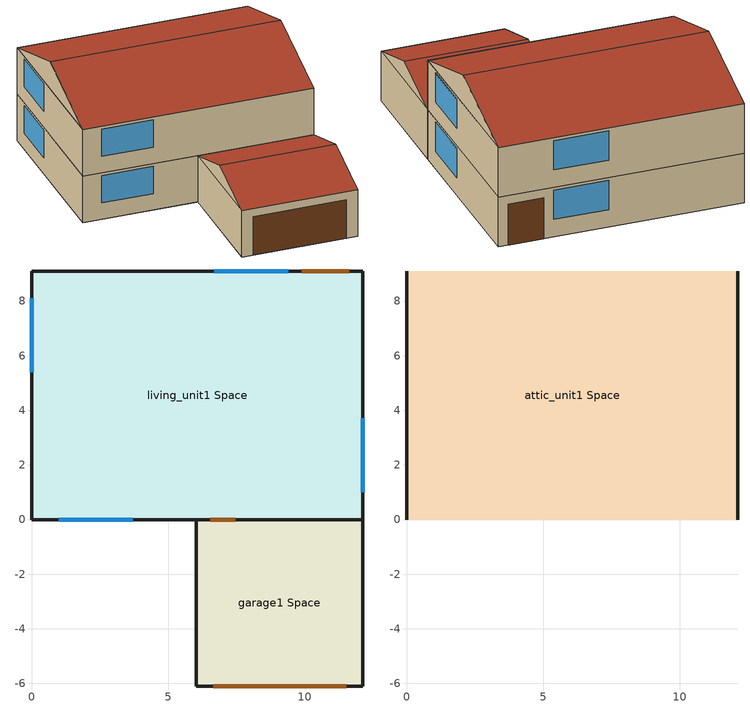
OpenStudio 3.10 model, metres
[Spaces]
living_unit1 Space
 floor adiabatic (Interior Floor): 12.13,9.1 12.13,0 0,0 0,9.1 z2.6
 floor ground (Interior Floor): 12.13,9.1 12.13,0 0,0 0,9.1 z0.01
 wall outside (Exterior Wall): 12.13,9.1 0,9.1 0,0 12.13,0 12.13,9.1 z2.6:5.19; 12.13,0 12.13,9.1 0,9.1 0,0 6.04,0 z0.01:2.6
 wall to garage1 Space (Exterior Wall): 6.04,0 12.13,0 z0.01:2.6
 window (Exterior Window): 0,8.1 0,5.39 / 1,0 3.71,0 / 9.39,9.1 6.68,9.1 / 12.13,1 12.13,3.71 z0.92:2.45; 0,8.1 0,5.39 / 12.13,1 12.13,3.71 / 9.39,9.1 6.68,9.1 / 1,0 3.71,0 z3.52:5.04
 door inside (Exterior Door): 6.54,0 7.45,0 z0.01:2.14
 door (Exterior Door): 11.63,9.1 9.89,9.1 z0.01:2.14
garage1 Space
 floor ground (Interior Floor): 12.13,0 12.13,-6.1 6.04,-6.1 6.04,0 z0.01
 wall outside (Gable_end): 6.04,0 6.04,-6.1 12.13,-6.1 12.13,0 z0.01:2.6; 12.13,-3.05,3.61 12.13,-6.1,2.6 12.13,0,2.6; 6.04,-3.05,3.61 6.04,0,2.6 6.04,-6.1,2.6
 door (Exterior Door): 6.65,-6.1 11.52,-6.1 z0.01:2.14
 roof outside (Exterior Roof): 6.04,-3.05,3.61 6.04,-6.1,2.6 12.13,-6.1,2.6 12.13,-3.05,3.61; 12.13,-3.05,3.61 12.13,0,2.6 6.04,0,2.6 6.04,-3.05,3.61
attic_unit1 Space
 floor to living_unit1 Space: 0,0 0,9.1 12.13,9.1 12.13,0 z5.19
 wall outside (Gable_end): 12.13,4.55,6.7 12.13,0,5.19 12.13,9.1,5.19; 0,4.55,6.7 0,9.1,5.19 0,0,5.19
 roof outside (Exterior Roof): 0,4.55,6.7 0,0,5.19 12.13,0,5.19 12.13,4.55,6.7; 12.13,4.55,6.7 12.13,9.1,5.19 0,9.1,5.19 0,4.55,6.7
shading: 12.15,1 12.15,3.71 12.13,3.71 12.13,1 z2.45; 12.15,1 12.15,3.71 12.13,3.71 12.13,1 z5.04
[Site]
Brussels Natl AP BEL: Latitude {deg}=50.901; Longitude {deg}=4.484; Time Zone {hr}=1; Elevation {m}=56; Terrain=Suburbs
[Building]
US+SF+CZ4C+hp+slab+IECC_2024: North Axis {deg}=0
[SizingPeriod:DesignDay] Barometric Pressure {Pa}=101217; Rain Indicator=No; Snow Indicator=No; Daylight Saving Time Indicator=No; Humidity Condition Type=Wetbulb; Solar Model Indicator=ASHRAEClearSky
Name | Maximum Dry-Bulb Temperature {C} | Daily Dry-Bulb Temperature Range {deltaC} | Wind Speed {m/s} | Wind Direction {deg} | Sky Clearness | Day of Month | Month | Day Type | Wetbulb or DewPoint at Maximum Dry-Bulb {C}
Brussels Annual Cooling 1% Condns DB=>MWB | 29.6 | 10.7 | 3.5 | 240 | 1 | 27 | 7 | SummerDesignDay | 20.5
Brussels Annual Heating 99.6% Condns DB | -6.8 | 0 | 3.7 | 220 | 0 | 15 | 1 | WinterDesignDay | -7.7
[ClimateZones]
Climate Zone Institution Name 1=ASHRAE; Climate Zone Document Name 1=ANSI/ASHRAE Standard 169; Climate Zone Document Year 1=2006; Climate Zone Institution Name 2=CEC; Climate Zone Document Name 2=California Climate Zone Descriptions; Climate Zone Document Year 2=1995
[Material:AirGap]
Air_4_in_vert: Thermal Resistance {m2-K/W}=0.158499
[Construction]
Exterior Wall: syn_stucco, sheathing_consol_layer, OSB_7/16in, wall_consol_layer, Drywall_1/2in
InteriorFurnishings: Std Wood 6inch
Interior Floor: Plywood_3/4in, Carpet_n_pad
Exterior Roof: Asphalt_shingle, OSB_1/2in
Exterior Window: Glass
Exterior Door: door_const
Gable_end: cement_stucco, Bldg_paper_felt, OSB_5/8in, Air_4_in_vert, Drywall_1/2in
[Material]
Name | Roughness | Thickness {m} | Conductivity {W/m-K} | Density {kg/m3} | Specific Heat {J/kg-K} | Thermal Absorptance | Solar Absorptance | Visible Absorptance
syn_stucco | MediumSmooth | 0.003048 | 0.0865 | 400 | 878.64 | 0.7
sheathing_consol_layer | Rough | 0.031115 | 0.035329 | 20.1 | 1465.415
OSB_7/16in | MediumSmooth | 0.0111125 | 0.1163 | 544.627 | 1213.36
wall_consol_layer | Rough | 0.1397 | 0.057165 | 120.801 | 1036.26
Drywall_1/2in | MediumSmooth | 0.0127 | 0.16009 | 800.923 | 1087.84
OSB_5/8in | MediumSmooth | 0.015875 | 0.1163 | 544.627 | 1213.36
Asphalt_shingle | MediumRough | 0.00633985 | 0.08186 | 1121.29 | 1255.2 | 0.9 | 0.75
cement_stucco | MediumSmooth | 0.01905 | 0.721 | 1865.58 | 878.64
Plywood_3/4in | Rough | 0.01905 | 0.115458 | 544.68 | 674.54 | 0.9 | 0.7 | 0.7
Carpet_n_pad | MediumSmooth | 0.0254001 | 0.0601314 | 32.0369 | 836.8 | 0.9 | 0.7 | 0.7
OSB_1/2in | MediumSmooth | 0.0127 | 0.1163 | 544.627 | 1213.36 | 0.9 | 0.7 | 0.7
door_const | Smooth | 0.0452888 | 0.0720096 | 512.64 | 767.58
Std Wood 6inch | MediumSmooth | 0.15 | 0.12 | 540 | 1210 | 0.9 | 0.7 | 0.7
[Material:NoMass]
Bldg_paper_felt: Roughness=Smooth; Thermal Resistance {m2-K/W}=0.0105666
[WindowMaterial:SimpleGlazingSystem]
Glass: U-Factor {W/m2-K}=1.590008; Solar Heat Gain Coefficient=0.3344; Visible Transmittance=0.88
[ThermalZone] Multiplier=1; Use Ideal Air Loads=No
Name | Thermostat
living_unit1 | thermostat_living Dual SP Control
garage1; attic_unit1
[Sizing:Zone] Zone Cooling Design Supply Air Temperature Input Method=SupplyAirTemperature; Zone Cooling Design Supply Air Temperature Difference {deltaC}=11.11; Zone Heating Design Supply Air Temperature Input Method=SupplyAirTemperature; Zone Heating Design Supply Air Temperature Difference {deltaC}=11.11; Zone Cooling Design Supply Air Humidity Ratio {kg-H2O/kg-air}=0.0085; Zone Heating Design Supply Air Humidity Ratio {kg-H2O/kg-air}=0.008; Cooling Design Air Flow Method=DesignDay; Heating Design Air Flow Method=DesignDay; Account for Dedicated Outdoor Air System=No; Dedicated Outdoor Air Low Setpoint Temperature for Design {C}=autosize; Dedicated Outdoor Air High Setpoint Temperature for Design {C}=autosize; Zone Cooling Design Supply Air Humidity Ratio Difference {kgWater/kgDryAir}=0.005; Zone Humidification Design Supply Air Humidity Ratio Difference {kgWater/kgDryAir}=0.005; Sizing Option=Coincident
Name | Zone Cooling Design Supply Air Temperature {C} | Zone Heating Design Supply Air Temperature {C} | Cooling Minimum Air Flow per Zone Floor Area {m3/s-m2} | Heating Maximum Air Flow per Zone Floor Area {m3/s-m2} | Heating Maximum Air Flow {m3/s} | Heating Maximum Air Flow Fraction | Dedicated Outdoor Air System Control Strategy | Zone Load Sizing Method | Zone Latent Cooling Design Supply Air Humidity Ratio Input Method | Zone Latent Heating Design Supply Air Humidity Ratio Input Method
living_unit1 | 12 | 32.22 | 0.000762 | 0.002032 | 0.141576 | 0.3
garage1; attic_unit1 | 14 | 40 |  |  |  |  | NeutralSupplyAir | Sensible Load Only No Latent Load | HumidityRatioDifference | HumidityRatioDifference
[Space]
Name | Thermal Zone | Design Specification Outdoor Air Object
living_unit1 Space | living_unit1 | SZ_DSOA_living_unit1
garage1 Space | garage1
attic_unit1 Space | attic_unit1
[ThermostatSetpoint:DualSetpoint]
thermostat_living Dual SP Control: Heating Setpoint Temperature Schedule=heating_sch; Cooling Setpoint Temperature Schedule=cooling_sch
[InternalMass:Definition]
Internalmass_unit1 Definition: Construction=InteriorFurnishings; Design Level Calculation Method=SurfaceArea; Surface Area {m2}=9.89591
[InternalMass]
Internalmass_unit1: Internal Mass Definition=Internalmass_unit1 Definition; Space or SpaceType=living_unit1 Space; Multiplier=1
[ElectricEquipment:Definition] Design Level Calculation Method=EquipmentLevel
Name | Design Level {W} | Fraction Latent | Fraction Radiant | Fraction Lost
refrigerator1 Definition | 84.3882 | 0 | 1 | 0
dishwasher1 Definition | 37.141 | 0.15 | 0.6 | 0.25
clotheswasher1 Definition | 12.6932 | 0 | 0.8 | 0.2
electric_dryer1 Definition | 213.065 | 0.05 | 0.15 | 0.8
electric_range1 Definition | 248.154 | 0.3 | 0.4 | 0.3
television1 Definition | 0 | 0 | 1 | 0
electric_mels1 Definition | 567.464 | 0.06 | 0.69 | 0.25
IECC_Adj1 Definition | 340.847 | 0.062439 | 0.411909 | 0.251045
[ElectricEquipment] Space or SpaceType=living_unit1 Space
Name | Electric Equipment Definition | Schedule
refrigerator1 | refrigerator1 Definition | Refrigerator
dishwasher1 | dishwasher1 Definition | Dishwasher_equip_sch
clotheswasher1 | clotheswasher1 Definition | ClothesWasher_equip_sch
electric_dryer1 | electric_dryer1 Definition | ClothesDryer
electric_range1 | electric_range1 Definition | CookingRange
television1 | television1 Definition | InteriorLighting
electric_mels1 | electric_mels1 Definition | MiscPlugLoad
IECC_Adj1 | IECC_Adj1 Definition | MiscPlugLoad
[People:Definition]
people_unit1 Definition: Number of People Calculation Method=People; Number of People {people}=3; Fraction Radiant=0; Enable ASHRAE 55 Comfort Warnings=No; Mean Radiant Temperature Calculation Type=EnclosureAveraged
[People]
people_unit1: People Definition=people_unit1 Definition; Space or SpaceType=living_unit1 Space; Number of People Schedule=Occupancy; Activity Level Schedule=activity_sch; Multiplier=1
[Lights:Definition] Design Level Calculation Method=LightingLevel; Fraction Radiant=0.6; Fraction Visible=0.2; Return Air Fraction=0
Name | Lighting Level {W}
Living Hardwired Lighting1 Definition | 232.336
Living Plug-in Lighting1 Definition | 105.654
[Lights] Space or SpaceType=living_unit1 Space; Schedule=InteriorLightingHE; Fraction Replaceable=0
Name | Lights Definition
Living Hardwired Lighting1 | Living Hardwired Lighting1 Definition
Living Plug-in Lighting1 | Living Plug-in Lighting1 Definition
[Exterior:Lights:Definition]
Name | Design Level {W}
Exterior-Lights_unit1 Definition | 43.2425
Garage-Lights_unit1 Definition | 7.16295
[Exterior:Lights]
Name | Exterior Lights Definition | Schedule
Exterior-Lights_unit1 | Exterior-Lights_unit1 Definition | ExteriorLighting
Garage-Lights_unit1 | Garage-Lights_unit1 Definition | InteriorLightingHE
[DesignSpecification:OutdoorAir]
SZ_DSOA_living_unit1: Outdoor Air Flow Rate {m3/s}=0.0283168
[AirTerminal:SingleDuct:ConstantVolume:NoReheat]
ZoneDirectAir_unit1: Availability Schedule=always_avail; Maximum Air Flow Rate {m3/s}=autosize
[Schedule:Day]
Schedule Day 1; Schedule Day 2; Schedule Day 3; Schedule Day 6; Schedule Day 7; Schedule Day 8; Schedule Day 9; Schedule Day 12; Schedule Day 13; Schedule Day 14: 24, 0, 0
OccupancyDay 1: 1, 0, 1, 2, 0, 1, 3, 0, 1, 4, 0, 1, 5, 0, 1, 6, 0, 1, 7, 0, 1, 8, 0, 0.8831, 9, 0, 0.40861, 10, 0, 0.24189, 11, 0, 0.24189, 12, 0, 0.24189, 13, 0, 0.24189, 14, 0, 0.24189, 15, 0, 0.24189, 16, 0, 0.24189, 17, 0, 0.29498, 18, 0, 0.5531, 19, 0, 0.89693, 20, 0, 0.89693, 21, 0, 0.89693, 22, 0, 1, 23, 0, 1, 24, 0, 1
LightingDay 1: 1, 0, 0.0625, 2, 0, 0.0625, 3, 0, 0.0625, 4, 0, 0.0625, 5, 0, 0.1875, 6, 0, 0.390625, 7, 0, 0.4375, 8, 0, 0.390625, 9, 0, 0.171875, 10, 0, 0.117188, 11, 0, 0.117188, 12, 0, 0.117188, 13, 0, 0.117188, 14, 0, 0.117188, 15, 0, 0.117188, 16, 0, 0.203125, 17, 0, 0.4375, 18, 0, 0.609375, 19, 0, 0.820312, 20, 0, 0.984375, 21, 0, 1, 22, 0, 0.6875, 23, 0, 0.382812, 24, 0, 0.15625
LightingDay_EELighting 1: 1, 0, 0.06875, 2, 0, 0.06875, 3, 0, 0.06875, 4, 0, 0.06875, 5, 0, 0.20625, 6, 0, 0.429688, 7, 0, 0.48125, 8, 0, 0.429688, 9, 0, 0.189062, 10, 0, 0.128906, 11, 0, 0.128906, 12, 0, 0.128906, 13, 0, 0.128906, 14, 0, 0.128906, 15, 0, 0.128906, 16, 0, 0.223438, 17, 0, 0.48125, 18, 0, 0.670312, 19, 0, 0.902344, 20, 0, 1, 21, 0, 1, 22, 0, 0.75625, 23, 0, 0.421094, 24, 0, 0.171875
ExteriorLightingDay 1: 1, 0, 1, 2, 0, 1, 3, 0, 1, 4, 0, 1, 5, 0, 1, 6, 0, 1, 7, 0, 0, 8, 0, 0, 9, 0, 0, 10, 0, 0, 11, 0, 0, 12, 0, 0, 13, 0, 0, 14, 0, 0, 15, 0, 0, 16, 0, 0, 17, 0, 0, 18, 0, 0, 19, 0, 1, 20, 0, 1, 21, 0, 1, 22, 0, 1, 23, 0, 1, 24, 0, 1
RefrigeratorDay 1: 1, 0, 0.8, 2, 0, 0.782696, 3, 0, 0.765594, 4, 0, 0.742857, 5, 0, 0.731388, 6, 0, 0.731388, 7, 0, 0.75996, 8, 0, 0.8, 9, 0, 0.817103, 10, 0, 0.828571, 11, 0, 0.8, 12, 0, 0.8, 13, 0, 0.839839, 14, 0, 0.839839, 15, 0, 0.828571, 16, 0, 0.839839, 17, 0, 0.885714, 18, 0, 0.971429, 19, 0, 1, 20, 0, 0.971429, 21, 0, 0.942857, 22, 0, 0.925553, 23, 0, 0.885714, 24, 0, 0.828571
MiscPlugLoadDay 1: 1, 0, 0.60749, 2, 0, 0.559339, 3, 0, 0.552853, 4, 0, 0.545071, 5, 0, 0.524481, 6, 0, 0.585279, 7, 0, 0.676232, 8, 0, 0.718547, 9, 0, 0.60749, 10, 0, 0.517023, 11, 0, 0.529183, 12, 0, 0.529345, 13, 0, 0.520428, 14, 0, 0.538424, 15, 0, 0.568742, 16, 0, 0.600357, 17, 0, 0.710117, 18, 0, 0.862678, 19, 0, 0.936608, 20, 0, 0.966764, 21, 0, 1, 22, 0, 0.976654, 23, 0, 0.845169, 24, 0, 0.734436
CookingRangeDay 1: 1, 0, 0.0471585, 2, 0, 0.0471585, 3, 0, 0.0235459, 4, 0, 0.0235459, 5, 0, 0.0471585, 6, 0, 0.0707044, 7, 0, 0.165088, 8, 0, 0.283018, 9, 0, 0.306564, 10, 0, 0.320771, 11, 0, 0.283018, 12, 0, 0.330176, 13, 0, 0.377335, 14, 0, 0.306564, 15, 0, 0.292423, 16, 0, 0.377335, 17, 0, 0.613194, 18, 0, 1, 19, 0, 0.778348, 20, 0, 0.400947, 21, 0, 0.235859, 22, 0, 0.165088, 23, 0, 0.103722, 24, 0, 0.0707044
DishwasherWeekend_equip_sch 1: 1, 0, 0.138388, 2, 0, 0.0614858, 3, 0, 0.0460692, 4, 0, 0.0307429, 5, 0, 0.0307429, 6, 0, 0.0922286, 7, 0, 0.184547, 8, 0, 0.276866, 9, 0, 0.52308, 10, 0, 0.584565, 11, 0, 0.507663, 12, 0, 0.430761, 13, 0, 0.369185, 14, 0, 0.415344, 15, 0, 0.338442, 16, 0, 0.323026, 17, 0, 0.338442, 18, 0, 0.446087, 19, 0, 0.78462, 20, 0, 1, 21, 0, 0.815362, 22, 0, 0.599982, 23, 0, 0.399928, 24, 0, 0.276866
DishwasherWeekday_equip_sch 1: 1, 0, 0.129162, 2, 0, 0.0573867, 3, 0, 0.042998, 4, 0, 0.0286934, 5, 0, 0.0286934, 6, 0, 0.0860801, 7, 0, 0.172244, 8, 0, 0.258408, 9, 0, 0.488208, 10, 0, 0.545594, 11, 0, 0.473819, 12, 0, 0.402044, 13, 0, 0.344573, 14, 0, 0.387655, 15, 0, 0.315879, 16, 0, 0.301491, 17, 0, 0.315879, 18, 0, 0.416348, 19, 0, 0.732312, 20, 0, 0.933333, 21, 0, 0.761005, 22, 0, 0.559983, 23, 0, 0.373266, 24, 0, 0.258408
ClothesWasherWeekend_equip_sch 1: 1, 0, 0.10863, 2, 0, 0.0868807, 3, 0, 0.0433822, 4, 0, 0.0433822, 5, 0, 0.0868807, 6, 0, 0.130379, 7, 0, 0.260758, 8, 0, 0.565131, 9, 0, 0.847755, 10, 0, 1, 11, 0, 0.978251, 12, 0, 0.869505, 13, 0, 0.782508, 14, 0, 0.695627, 15, 0, 0.60863, 16, 0, 0.565131, 17, 0, 0.586881, 18, 0, 0.565131, 19, 0, 0.565131, 20, 0, 0.565131, 21, 0, 0.565131, 22, 0, 0.543382, 23, 0, 0.369505, 24, 0, 0.195627
ClothesWasherWeekday_equip_sch 1: 1, 0, 0.0887931, 2, 0, 0.0710155, 3, 0, 0.0354602, 4, 0, 0.0354602, 5, 0, 0.0710155, 6, 0, 0.106571, 7, 0, 0.213142, 8, 0, 0.461934, 9, 0, 0.692948, 10, 0, 0.817391, 11, 0, 0.799614, 12, 0, 0.710725, 13, 0, 0.639615, 14, 0, 0.568599, 15, 0, 0.497489, 16, 0, 0.461934, 17, 0, 0.479711, 18, 0, 0.461934, 19, 0, 0.461934, 20, 0, 0.461934, 21, 0, 0.461934, 22, 0, 0.444156, 23, 0, 0.30203, 24, 0, 0.159904
ClothesDryerWeekend 1: 1, 0, 0.121951, 2, 0, 0.0731707, 3, 0, 0.0487805, 4, 0, 0.0243902, 5, 0, 0.0487805, 6, 0, 0.0731707, 7, 0, 0.195122, 8, 0, 0.390244, 9, 0, 0.595097, 10, 0, 0.839, 11, 0, 0.960951, 12, 0, 1, 13, 0, 0.91217, 14, 0, 0.829268, 15, 0, 0.746366, 16, 0, 0.707317, 17, 0, 0.682927, 18, 0, 0.668268, 19, 0, 0.634146, 20, 0, 0.624415, 21, 0, 0.643878, 22, 0, 0.668268, 23, 0, 0.536585, 24, 0, 0.292683
ClothesDryerWeekday 1: 1, 0, 0.0996819, 2, 0, 0.0598091, 3, 0, 0.0398727, 4, 0, 0.0199364, 5, 0, 0.0398727, 6, 0, 0.0598091, 7, 0, 0.159491, 8, 0, 0.318982, 9, 0, 0.486427, 10, 0, 0.685791, 11, 0, 0.785473, 12, 0, 0.817391, 13, 0, 0.7456, 14, 0, 0.677837, 15, 0, 0.610073, 16, 0, 0.578155, 17, 0, 0.558218, 18, 0, 0.546236, 19, 0, 0.518346, 20, 0, 0.510391, 21, 0, 0.5263, 22, 0, 0.546236, 23, 0, 0.4386, 24, 0, 0.239236
[Schedule:Ruleset]
Name | Default Day Schedule
Occupancy | Schedule Day 1
InteriorLighting | Schedule Day 2
InteriorLightingHE | Schedule Day 3
ExteriorLighting | Schedule Day 6
Refrigerator | Schedule Day 7
MiscPlugLoad | Schedule Day 8
CookingRange | Schedule Day 9
Dishwasher_equip_sch | Schedule Day 12
ClothesWasher_equip_sch | Schedule Day 13
ClothesDryer | Schedule Day 14
[Schedule:Rule] Date Specification Type=DateRange; Start Month=1; Start Day=1; End Month=12; End Day=31
Name | Schedule Ruleset | Rule Order | Day Schedule | Apply Sunday | Apply Monday | Apply Tuesday | Apply Wednesday | Apply Thursday | Apply Friday | Apply Saturday
OccupancyWeek | Occupancy | 0 | OccupancyDay 1 | Yes | Yes | Yes | Yes | Yes | Yes | Yes
LightingProfileWeek | InteriorLighting | 0 | LightingDay 1 | Yes | Yes | Yes | Yes | Yes | Yes | Yes
LightingProfileWeek_EELighting | InteriorLightingHE | 0 | LightingDay_EELighting 1 | Yes | Yes | Yes | Yes | Yes | Yes | Yes
ExteriorLightingProfileWeek | ExteriorLighting | 0 | ExteriorLightingDay 1 | Yes | Yes | Yes | Yes | Yes | Yes | Yes
RefrigeratorWeek | Refrigerator | 0 | RefrigeratorDay 1 | Yes | Yes | Yes | Yes | Yes | Yes | Yes
MiscPlugLoadWeek | MiscPlugLoad | 0 | MiscPlugLoadDay 1 | Yes | Yes | Yes | Yes | Yes | Yes | Yes
CookingRangeWeek | CookingRange | 0 | CookingRangeDay 1 | Yes | Yes | Yes | Yes | Yes | Yes | Yes
DishwasherWeek_equip_sch | Dishwasher_equip_sch | 1 | DishwasherWeekend_equip_sch 1 | Yes |  |  |  |  |  | Yes
DishwasherWeek_equip_sch 1 | Dishwasher_equip_sch | 0 | DishwasherWeekday_equip_sch 1 |  | Yes | Yes | Yes | Yes | Yes
ClothesWasherWeek_equip_sch | ClothesWasher_equip_sch | 1 | ClothesWasherWeekend_equip_sch 1 | Yes |  |  |  |  |  | Yes
ClothesWasherWeek_equip_sch 1 | ClothesWasher_equip_sch | 0 | ClothesWasherWeekday_equip_sch 1 |  | Yes | Yes | Yes | Yes | Yes
ClothesDryerWeek | ClothesDryer | 1 | ClothesDryerWeekend 1 | Yes |  |  |  |  |  | Yes
ClothesDryerWeek 1 | ClothesDryer | 0 | ClothesDryerWeekday 1 |  | Yes | Yes | Yes | Yes | Yes
[Schedule:Compact]
activity_sch: Through: 12/31, For: AllDays, Until: 24:00, 117.28
always_avail: Through: 12/31, For: AllDays, Until: 24:00, 1
heating_sch: Through: 12/31, For: AllDays, Until: 24:00, 22.2222
cooling_sch: Through: 12/31, For: AllDays, Until: 24:00, 23.8889
